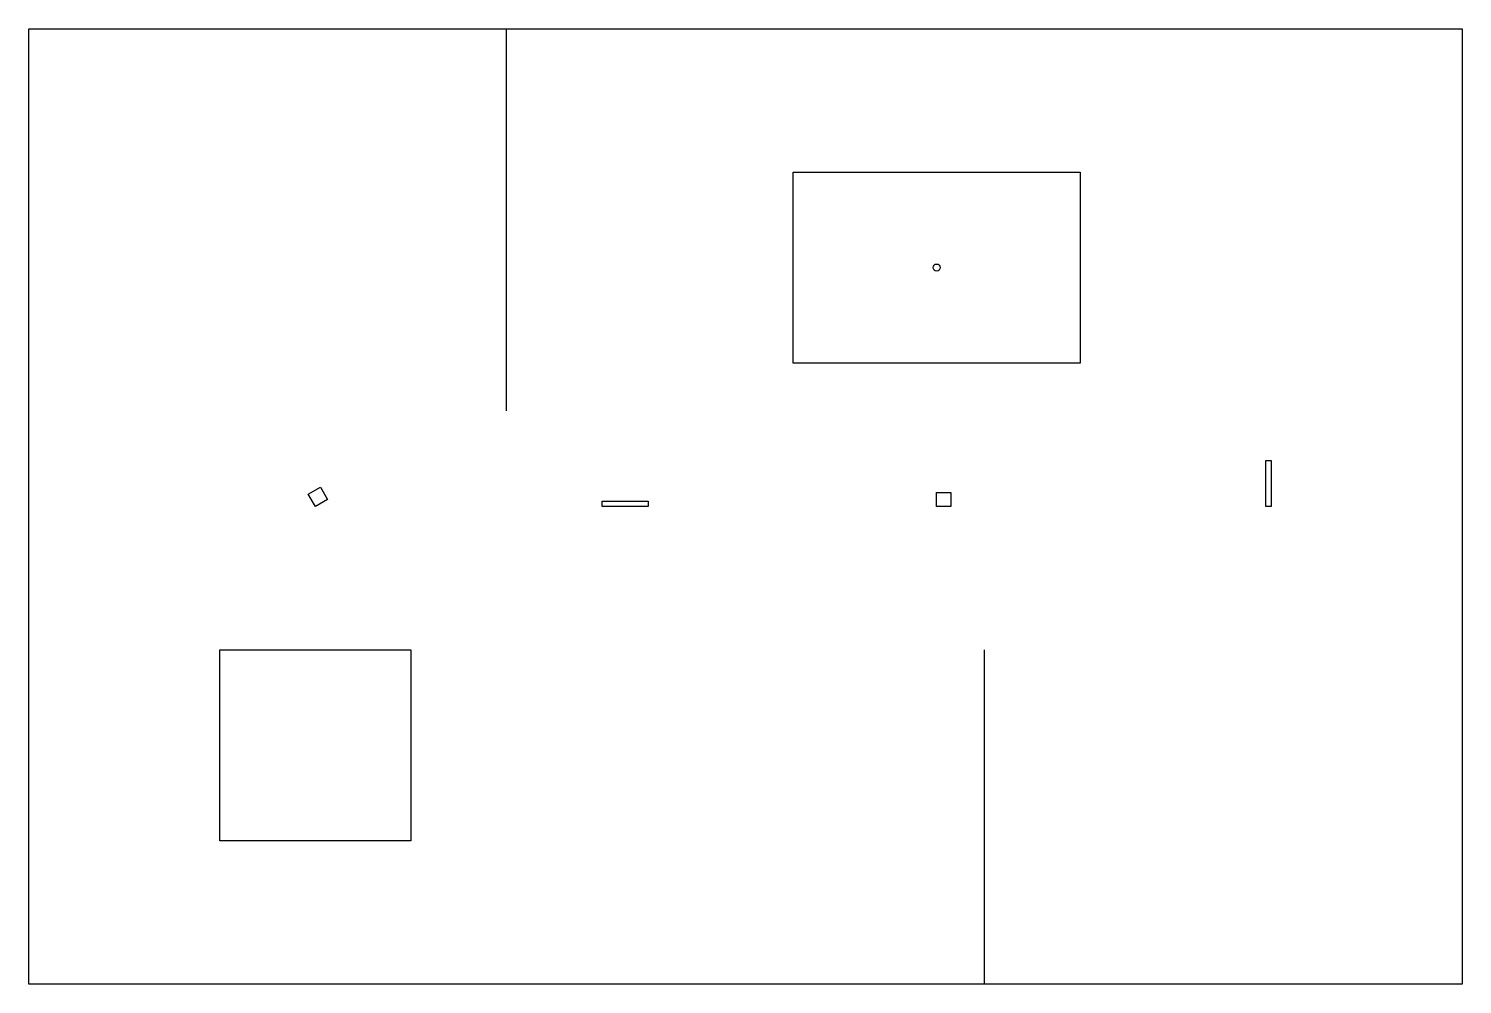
# Model space of a CAD drawing. Header units: millimetres. Extents: x 0 to 15000, y 0 to 10000.
import ezdxf

# ---------------------------------------------------------------- set-up
doc = ezdxf.new("R2010")
doc.units = ezdxf.units.MM

# ---------------------------------------------------------------- blocks, each defined once
blk = doc.blocks.new('REF')
blk.add_circle((0, 0), 37.5)
blk = doc.blocks.new('TAG5X5')
blk.add_lwpolyline([(0, 0), (0, 148), (148, 148), (148, 0), (0, 0)])
blk = doc.blocks.new('TAG2XN')
blk.add_lwpolyline([(0, 0), (0, 57), (480, 57), (480, 0), (0, 0)])

msp = doc.modelspace()

# ---------------------------------------------------------------- linework, layer by layer
for p, q in [((0, 0), (0, 10000)), ((0, 10000), (15000, 10000)), ((5000, 6000), (5000, 10000)), ((15000, 10000), (15000, 0)), ((8000, 6500), (8000, 8500)), ((8000, 8500), (11000, 8500)), ((11000, 8500), (11000, 6500)), ((11000, 6500), (8000, 6500)), ((2000, 1500), (2000, 3500)), ((2000, 3500), (4000, 3500)), ((4000, 3500), (4000, 1500)), ((10000, 0), (10000, 3500)), ((4000, 1500), (2000, 1500)), ((15000, 0), (0, 0))]:
    msp.add_line(p, q)

# ---------------------------------------------------------------- block references
for name, p in [('REF', (9500, 7500)), ('TAG5X5', (9500, 5000)), ('TAG2XN', (6000, 5000))]:
    msp.add_blockref(name, p)
for name, p, rotation in [('TAG2XN', (13000, 5000), 90), ('TAG5X5', (3000, 5000), 30)]:
    msp.add_blockref(name, p, dxfattribs=dict(rotation=rotation))

doc.saveas('drawing.dxf')
